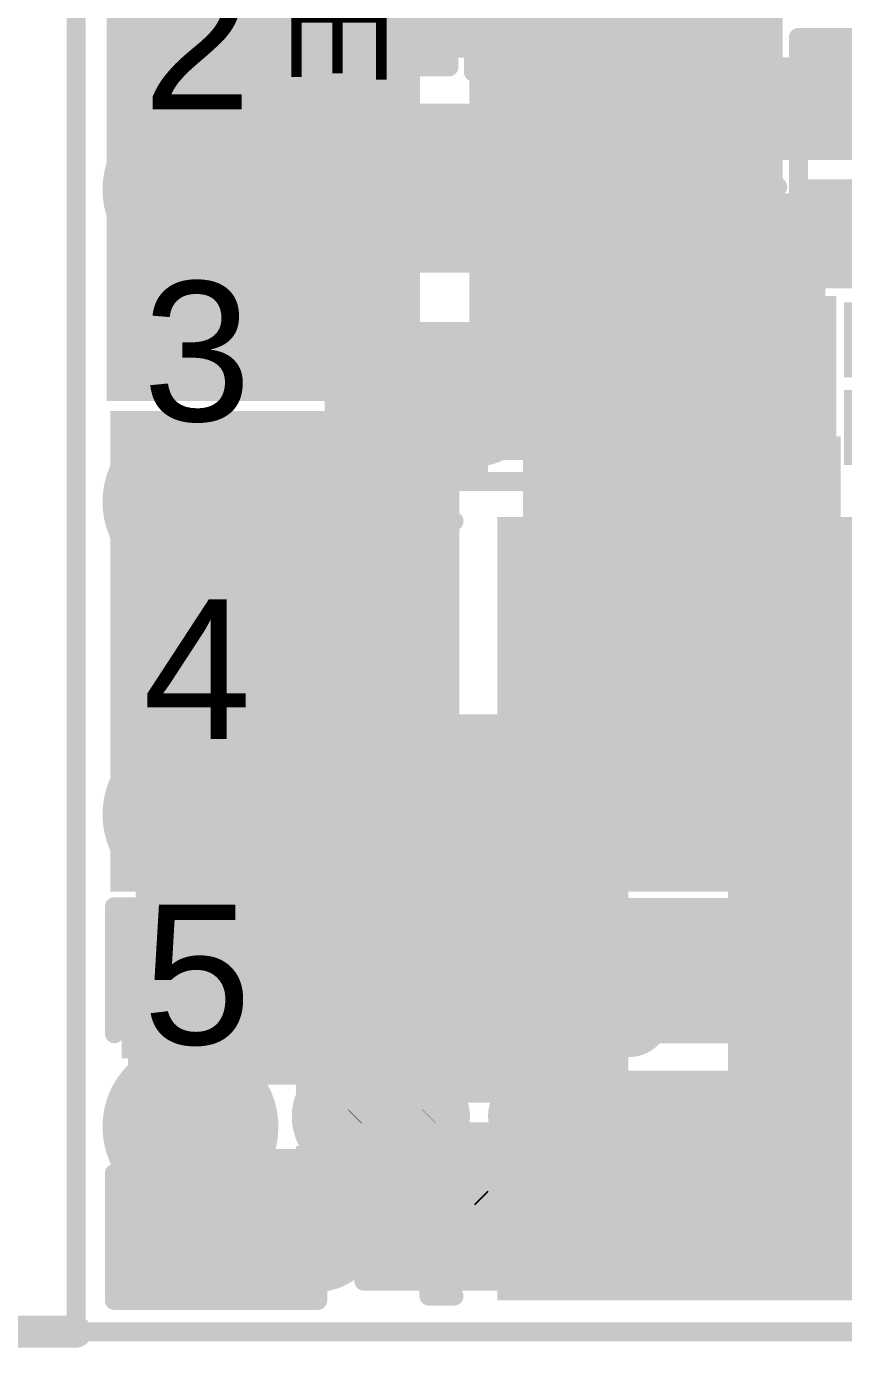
# Model space of a CAD drawing. Header units: millimetres. Extents: x -1.53 to 3.03, y -0.08 to 2.17.
# Drawn here: x -0.0078 to 0.1208, y -0.0025 to 0.2056 of the extents above; entities that cross this region are included whole.
import ezdxf

# ---------------------------------------------------------------- set-up
doc = ezdxf.new("R2010")
doc.units = ezdxf.units.MM
doc.header["$MEASUREMENT"] = 0
for name, color, linetype in [('BottomLayer', 5, 'Continuous'), ('BottomOverlay', 54, 'Continuous'), ('BottomPaste', 16, 'Continuous'), ('BottomSolder', 6, 'Continuous'), ('Mechanical1', 6, 'Continuous'), ('Mechanical2', 216, 'Continuous'), ('TopLayer', 1, 'Continuous'), ('TopOverlay', 2, 'Continuous'), ('TopPaste', 8, 'Continuous'), ('TopSolder', 216, 'Continuous'), ('ViaHoleLayer', 16, 'Continuous')]:
    doc.layers.add(name, color=color, linetype=linetype)
doc.styles.add('Arial', font='', dxfattribs={"height": 0.2})
doc.styles.get('Arial').set_extended_font_data('Arial')

# ---------------------------------------------------------------- blocks, each defined once
blk = doc.blocks.new('X_LLGA_3_5')
at = {"layer": 'TopLayer'}
for points in [[(-0.011811, 0.01564965), (0.011811, 0.01564965), (0.011811, 0.00187015), (-0.011811, 0.00187015)], [(-0.0108267, -0.003248), (-0.0029527, -0.003248), (-0.0029527, -0.0142716), (-0.0108267, -0.0142716)], [(0.0029528, -0.003248), (0.0108268, -0.003248), (0.0108268, -0.0142716), (0.0029528, -0.0142716)]]:
    blk.add_hatch(color=1, dxfattribs=at).paths.add_polyline_path(points)
at = {"layer": 'TopPaste'}
for points in [[(-0.011811, 0.01564965), (0.011811, 0.01564965), (0.011811, 0.00187015), (-0.011811, 0.00187015)], [(-0.0108267, -0.003248), (-0.0029527, -0.003248), (-0.0029527, -0.0142716), (-0.0108267, -0.0142716)], [(0.0029528, -0.003248), (0.0108268, -0.003248), (0.0108268, -0.0142716), (0.0029528, -0.0142716)]]:
    blk.add_hatch(color=8, dxfattribs=at).paths.add_polyline_path(points)
at = {"layer": 'TopSolder'}
for points in [[(-0.0137795, 0.01761815), (0.0137795, 0.01761815), (0.0137795, -9.835e-05), (-0.0137795, -9.835e-05)], [(-0.0127952, -0.0012795), (-0.0009842, -0.0012795), (-0.0009842, -0.0162401), (-0.0127952, -0.0162401)], [(0.0009843, -0.0012795), (0.0127953, -0.0012795), (0.0127953, -0.0162401), (0.0009843, -0.0162401)]]:
    blk.add_hatch(color=216, dxfattribs=at).paths.add_polyline_path(points)
at = {"layer": 'TopOverlay'}
for points, const_width in [([(-0.015, -0.0088858, 1), (-0.017, -0.0088858, 1)], 0.003937), ([(-0.0179842, -0.0088858, 1), (-0.0160158, -0.0088858, 1)], 0.0019685), ([(-0.0159842, -0.0088858, 1), (-0.0140158, -0.0088858, 1)], 0.0019685)]:
    blk.add_lwpolyline(points, format="xyb", close=True, dxfattribs=dict(at, const_width=const_width))
blk = doc.blocks.new('14_LGA__2_5_3__7')
at = {"layer": 'TopLayer'}
for points in [[(-0.02657475, 0.02381895), (-0.02657475, 0.04783465), (-0.01279525, 0.04783465), (-0.01279525, 0.02381895)], [(-0.00688975, 0.02381895), (-0.00688975, 0.04783465), (0.00688975, 0.04783465), (0.00688975, 0.02381895)], [(0.01279525, 0.02381895), (0.01279525, 0.04783465), (0.02657475, 0.04783465), (0.02657475, 0.02381895)], [(-0.03366145, 0.02263785), (-0.05767715, 0.02263785), (-0.05767715, 0.03641735), (-0.03366145, 0.03641735)], [(0.05767715, 0.02263785), (0.03366145, 0.02263785), (0.03366145, 0.03641735), (0.05767715, 0.03641735)], [(-0.03366145, 0.00295275), (-0.05767715, 0.00295275), (-0.05767715, 0.01673225), (-0.03366145, 0.01673225)], [(0.05767715, 0.00295275), (0.03366145, 0.00295275), (0.03366145, 0.01673225), (0.05767715, 0.01673225)], [(-0.03366145, -0.01673225), (-0.05767715, -0.01673225), (-0.05767715, -0.00295275), (-0.03366145, -0.00295275)], [(0.05767715, -0.01673225), (0.03366145, -0.01673225), (0.03366145, -0.00295275), (0.05767715, -0.00295275)], [(-0.03366145, -0.03641735), (-0.05767715, -0.03641735), (-0.05767715, -0.02263785), (-0.03366145, -0.02263785)], [(0.05767715, -0.03641735), (0.03366145, -0.03641735), (0.03366145, -0.02263785), (0.05767715, -0.02263785)], [(-0.02657475, -0.04783465), (-0.02657475, -0.02381895), (-0.01279525, -0.02381895), (-0.01279525, -0.04783465)], [(-0.00688975, -0.04783465), (-0.00688975, -0.02381895), (0.00688975, -0.02381895), (0.00688975, -0.04783465)], [(0.01279525, -0.04783465), (0.01279525, -0.02381895), (0.02657475, -0.02381895), (0.02657475, -0.04783465)]]:
    blk.add_hatch(color=1, dxfattribs=at).paths.add_polyline_path(points)
at = {"layer": 'TopPaste'}
for points in [[(-0.02657475, 0.02381895), (-0.02657475, 0.04783465), (-0.01279525, 0.04783465), (-0.01279525, 0.02381895)], [(-0.00688975, 0.02381895), (-0.00688975, 0.04783465), (0.00688975, 0.04783465), (0.00688975, 0.02381895)], [(0.01279525, 0.02381895), (0.01279525, 0.04783465), (0.02657475, 0.04783465), (0.02657475, 0.02381895)], [(-0.03366145, 0.02263785), (-0.05767715, 0.02263785), (-0.05767715, 0.03641735), (-0.03366145, 0.03641735)], [(0.05767715, 0.02263785), (0.03366145, 0.02263785), (0.03366145, 0.03641735), (0.05767715, 0.03641735)], [(-0.03366145, 0.00295275), (-0.05767715, 0.00295275), (-0.05767715, 0.01673225), (-0.03366145, 0.01673225)], [(0.05767715, 0.00295275), (0.03366145, 0.00295275), (0.03366145, 0.01673225), (0.05767715, 0.01673225)], [(-0.03366145, -0.01673225), (-0.05767715, -0.01673225), (-0.05767715, -0.00295275), (-0.03366145, -0.00295275)], [(0.05767715, -0.01673225), (0.03366145, -0.01673225), (0.03366145, -0.00295275), (0.05767715, -0.00295275)], [(-0.03366145, -0.03641735), (-0.05767715, -0.03641735), (-0.05767715, -0.02263785), (-0.03366145, -0.02263785)], [(0.05767715, -0.03641735), (0.03366145, -0.03641735), (0.03366145, -0.02263785), (0.05767715, -0.02263785)], [(-0.02657475, -0.04783465), (-0.02657475, -0.02381895), (-0.01279525, -0.02381895), (-0.01279525, -0.04783465)], [(-0.00688975, -0.04783465), (-0.00688975, -0.02381895), (0.00688975, -0.02381895), (0.00688975, -0.04783465)], [(0.01279525, -0.04783465), (0.01279525, -0.02381895), (0.02657475, -0.02381895), (0.02657475, -0.04783465)]]:
    blk.add_hatch(color=8, dxfattribs=at).paths.add_polyline_path(points)
at = {"layer": 'TopSolder'}
for points in [[(-0.03057475, 0.01981895), (-0.03057475, 0.05183465), (-0.00879525, 0.05183465), (-0.00879525, 0.01981895)], [(-0.01088975, 0.01981895), (-0.01088975, 0.05183465), (0.01088975, 0.05183465), (0.01088975, 0.01981895)], [(0.00879525, 0.01981895), (0.00879525, 0.05183465), (0.03057475, 0.05183465), (0.03057475, 0.01981895)], [(-0.02966145, 0.01863785), (-0.06167715, 0.01863785), (-0.06167715, 0.04041735), (-0.02966145, 0.04041735)], [(0.06167715, 0.01863785), (0.02966145, 0.01863785), (0.02966145, 0.04041735), (0.06167715, 0.04041735)], [(-0.02966145, -0.00104725), (-0.06167715, -0.00104725), (-0.06167715, 0.02073225), (-0.02966145, 0.02073225)], [(0.06167715, -0.00104725), (0.02966145, -0.00104725), (0.02966145, 0.02073225), (0.06167715, 0.02073225)], [(-0.02966145, -0.02073225), (-0.06167715, -0.02073225), (-0.06167715, 0.00104725), (-0.02966145, 0.00104725)], [(0.06167715, -0.02073225), (0.02966145, -0.02073225), (0.02966145, 0.00104725), (0.06167715, 0.00104725)], [(-0.02966145, -0.04041735), (-0.06167715, -0.04041735), (-0.06167715, -0.01863785), (-0.02966145, -0.01863785)], [(0.06167715, -0.04041735), (0.02966145, -0.04041735), (0.02966145, -0.01863785), (0.06167715, -0.01863785)], [(-0.03057475, -0.05183465), (-0.03057475, -0.01981895), (-0.00879525, -0.01981895), (-0.00879525, -0.05183465)], [(-0.01088975, -0.05183465), (-0.01088975, -0.01981895), (0.01088975, -0.01981895), (0.01088975, -0.05183465)], [(0.00879525, -0.05183465), (0.00879525, -0.01981895), (0.03057475, -0.01981895), (0.03057475, -0.05183465)]]:
    blk.add_hatch(color=216, dxfattribs=at).paths.add_polyline_path(points)
at = {"layer": 'TopOverlay', "const_width": 0.003}
for points in [[(-0.0610236, 0.0472441), (-0.0610236, 0.0511811)], [(-0.0374016, 0.0511811), (-0.0610236, 0.0511811)], [(0.0610236, 0.0511811), (0.0374016, 0.0511811)], [(0.0610236, 0.0472441), (0.0610236, 0.0511811)], [(-0.0610236, -0.0511811), (-0.0610236, -0.0472441)], [(0.0610236, -0.0511811), (0.0610236, -0.0472441)], [(-0.0374016, -0.0511811), (-0.0610236, -0.0511811)], [(0.0610236, -0.0511811), (0.0374016, -0.0511811)]]:
    blk.add_lwpolyline(points, dxfattribs=at)
at = {"layer": 'TopOverlay', "const_width": 0.0015}
for points in [[(-0.0617736, 0.0511811, 1), (-0.0602736, 0.0511811, 1)], [(-0.0617736, 0.0511811, 1), (-0.0602736, 0.0511811, 1)], [(-0.0381516, 0.0511811, 1), (-0.0366516, 0.0511811, 1)], [(0.0366516, 0.0511811, 1), (0.0381516, 0.0511811, 1)], [(0.0602736, 0.0511811, 1), (0.0617736, 0.0511811, 1)], [(0.0602736, 0.0511811, 1), (0.0617736, 0.0511811, 1)], [(-0.0617736, 0.0472441, 1), (-0.0602736, 0.0472441, 1)], [(0.0602736, 0.0472441, 1), (0.0617736, 0.0472441, 1)], [(-0.0617736, -0.0472441, 1), (-0.0602736, -0.0472441, 1)], [(0.0602736, -0.0472441, 1), (0.0617736, -0.0472441, 1)], [(-0.0617736, -0.0511811, 1), (-0.0602736, -0.0511811, 1)], [(-0.0617736, -0.0511811, 1), (-0.0602736, -0.0511811, 1)], [(-0.0381516, -0.0511811, 1), (-0.0366516, -0.0511811, 1)], [(0.0366516, -0.0511811, 1), (0.0381516, -0.0511811, 1)], [(0.0602736, -0.0511811, 1), (0.0617736, -0.0511811, 1)], [(0.0602736, -0.0511811, 1), (0.0617736, -0.0511811, 1)]]:
    blk.add_lwpolyline(points, format="xyb", close=True, dxfattribs=at)
blk = doc.blocks.new('WLCSP_9__1_22_1_22__B_13')
at = {"layer": 'BottomLayer'}
h = blk.add_hatch(color=5, dxfattribs=at)
edge = h.paths.add_edge_path()
edge.add_arc((-0.015748, 0.015748), 0.0042913, 0, 360)
h = blk.add_hatch(color=5, dxfattribs=at)
edge = h.paths.add_edge_path()
edge.add_arc((0, 0.015748), 0.0042913, 0, 360)
h = blk.add_hatch(color=5, dxfattribs=at)
edge = h.paths.add_edge_path()
edge.add_arc((0.0157481, 0.015748), 0.0042913, 0, 360)
h = blk.add_hatch(color=5, dxfattribs=at)
edge = h.paths.add_edge_path()
edge.add_arc((-0.015748, -1e-07), 0.0042913, 0, 360)
h = blk.add_hatch(color=5, dxfattribs=at)
edge = h.paths.add_edge_path()
edge.add_arc((0, -1e-07), 0.0042913, 0, 360)
h = blk.add_hatch(color=5, dxfattribs=at)
edge = h.paths.add_edge_path()
edge.add_arc((0.0157481, -1e-07), 0.0042913, 0, 360)
h = blk.add_hatch(color=5, dxfattribs=at)
edge = h.paths.add_edge_path()
edge.add_arc((-0.015748, -0.0157481), 0.0042913, 0, 360)
h = blk.add_hatch(color=5, dxfattribs=at)
edge = h.paths.add_edge_path()
edge.add_arc((0, -0.0157481), 0.0042913, 0, 360)
h = blk.add_hatch(color=5, dxfattribs=at)
edge = h.paths.add_edge_path()
edge.add_arc((0.0157481, -0.0157481), 0.0042913, 0, 360)
at = {"layer": 'BottomPaste'}
h = blk.add_hatch(color=16, dxfattribs=at)
edge = h.paths.add_edge_path()
edge.add_arc((-0.015748, 0.015748), 0.0042913, 0, 360)
h = blk.add_hatch(color=16, dxfattribs=at)
edge = h.paths.add_edge_path()
edge.add_arc((0, 0.015748), 0.0042913, 0, 360)
h = blk.add_hatch(color=16, dxfattribs=at)
edge = h.paths.add_edge_path()
edge.add_arc((0.0157481, 0.015748), 0.0042913, 0, 360)
h = blk.add_hatch(color=16, dxfattribs=at)
edge = h.paths.add_edge_path()
edge.add_arc((-0.015748, -1e-07), 0.0042913, 0, 360)
h = blk.add_hatch(color=16, dxfattribs=at)
edge = h.paths.add_edge_path()
edge.add_arc((0, -1e-07), 0.0042913, 0, 360)
h = blk.add_hatch(color=16, dxfattribs=at)
edge = h.paths.add_edge_path()
edge.add_arc((0.0157481, -1e-07), 0.0042913, 0, 360)
h = blk.add_hatch(color=16, dxfattribs=at)
edge = h.paths.add_edge_path()
edge.add_arc((-0.015748, -0.0157481), 0.0042913, 0, 360)
h = blk.add_hatch(color=16, dxfattribs=at)
edge = h.paths.add_edge_path()
edge.add_arc((0, -0.0157481), 0.0042913, 0, 360)
h = blk.add_hatch(color=16, dxfattribs=at)
edge = h.paths.add_edge_path()
edge.add_arc((0.0157481, -0.0157481), 0.0042913, 0, 360)
at = {"layer": 'BottomSolder'}
h = blk.add_hatch(color=6, dxfattribs=at)
edge = h.paths.add_edge_path()
edge.add_arc((-0.015748, 0.015748), 0.0064567, 0, 360)
h = blk.add_hatch(color=6, dxfattribs=at)
edge = h.paths.add_edge_path()
edge.add_arc((0, 0.015748), 0.0064567, 0, 360)
h = blk.add_hatch(color=6, dxfattribs=at)
edge = h.paths.add_edge_path()
edge.add_arc((0.0157481, 0.015748), 0.0064567, 0, 360)
h = blk.add_hatch(color=6, dxfattribs=at)
edge = h.paths.add_edge_path()
edge.add_arc((-0.015748, -1e-07), 0.0064567, 0, 360)
h = blk.add_hatch(color=6, dxfattribs=at)
edge = h.paths.add_edge_path()
edge.add_arc((0, -1e-07), 0.0064567, 0, 360)
h = blk.add_hatch(color=6, dxfattribs=at)
edge = h.paths.add_edge_path()
edge.add_arc((0.0157481, -1e-07), 0.0064567, 0, 360)
h = blk.add_hatch(color=6, dxfattribs=at)
edge = h.paths.add_edge_path()
edge.add_arc((-0.015748, -0.0157481), 0.0064567, 0, 360)
h = blk.add_hatch(color=6, dxfattribs=at)
edge = h.paths.add_edge_path()
edge.add_arc((0, -0.0157481), 0.0064567, 0, 360)
h = blk.add_hatch(color=6, dxfattribs=at)
edge = h.paths.add_edge_path()
edge.add_arc((0.0157481, -0.0157481), 0.0064567, 0, 360)
at = {"layer": 'BottomOverlay', "const_width": 0.003}
for points in [[(0.026, 0.026), (-0.025, 0.026)], [(-0.025, 0.026), (-0.025, -0.002)], [(0.026, 0.026), (0.026, -0.026)], [(0.026, -0.026), (-0.025, -0.026)]]:
    blk.add_lwpolyline(points, dxfattribs=at)
at = {"layer": 'BottomOverlay'}
for points, const_width in [([(-0.02575, 0.026, 1), (-0.02425, 0.026, 1)], 0.0015), ([(-0.02575, 0.026, 1), (-0.02425, 0.026, 1)], 0.0015), ([(0.02525, 0.026, 1), (0.02675, 0.026, 1)], 0.0015), ([(0.02525, 0.026, 1), (0.02675, 0.026, 1)], 0.0015), ([(-0.02575, -0.002, 1), (-0.02425, -0.002, 1)], 0.0015), ([(-0.026, -0.016, 1), (-0.028, -0.016, 1)], 0.005), ([(-0.02925, -0.016, 1), (-0.02675, -0.016, 1)], 0.0025), ([(-0.02725, -0.016, 1), (-0.02475, -0.016, 1)], 0.0025), ([(-0.02575, -0.026, 1), (-0.02425, -0.026, 1)], 0.0015), ([(0.02525, -0.026, 1), (0.02675, -0.026, 1)], 0.0015), ([(0.02525, -0.026, 1), (0.02675, -0.026, 1)], 0.0015)]:
    blk.add_lwpolyline(points, format="xyb", close=True, dxfattribs=dict(at, const_width=const_width))
blk = doc.blocks.new('EVQP7A01P_B_14')
at = {"layer": 'BottomLayer'}
for points in [[(-0.09842515, 0.0492126), (-0.04330705, 0.0492126), (-0.04330705, 0.007874), (-0.09842515, 0.007874)], [(0.04330715, 0.0492126), (0.09842525, 0.0492126), (0.09842525, 0.007874), (0.04330715, 0.007874)], [(-0.09842515, -0.007874), (-0.04330705, -0.007874), (-0.04330705, -0.0492126), (-0.09842515, -0.0492126)], [(0.04330715, -0.007874), (0.09842525, -0.007874), (0.09842525, -0.0492126), (0.04330715, -0.0492126)]]:
    blk.add_hatch(color=5, dxfattribs=at).paths.add_polyline_path(points)
at = {"layer": 'BottomPaste'}
for points in [[(-0.09842515, 0.0492126), (-0.04330705, 0.0492126), (-0.04330705, 0.007874), (-0.09842515, 0.007874)], [(0.04330715, 0.0492126), (0.09842525, 0.0492126), (0.09842525, 0.007874), (0.04330715, 0.007874)], [(-0.09842515, -0.007874), (-0.04330705, -0.007874), (-0.04330705, -0.0492126), (-0.09842515, -0.0492126)], [(0.04330715, -0.007874), (0.09842525, -0.007874), (0.09842525, -0.0492126), (0.04330715, -0.0492126)]]:
    blk.add_hatch(color=16, dxfattribs=at).paths.add_polyline_path(points)
at = {"layer": 'BottomSolder'}
for points in [[(-0.10242515, 0.0532126), (-0.03930705, 0.0532126), (-0.03930705, 0.003874), (-0.10242515, 0.003874)], [(0.03930715, 0.0532126), (0.10242525, 0.0532126), (0.10242525, 0.003874), (0.03930715, 0.003874)], [(-0.10242515, -0.003874), (-0.03930705, -0.003874), (-0.03930705, -0.0532126), (-0.10242515, -0.0532126)], [(0.03930715, -0.003874), (0.10242525, -0.003874), (0.10242525, -0.0532126), (0.03930715, -0.0532126)]]:
    blk.add_hatch(color=6, dxfattribs=at).paths.add_polyline_path(points)
at = {"layer": 'BottomOverlay', "const_width": 0.003}
for points in [[(-0.063, 0.058), (0.062, 0.058)], [(-0.033, 0.047), (-0.033, 0.038)], [(-0.033, 0.038), (-0.027, 0.032)], [(-0.027, 0.032), (-0.013, 0.032)]]:
    blk.add_lwpolyline(points, dxfattribs=at)
at = {"layer": 'BottomOverlay', "const_width": 0.0015}
for points in [[(-0.06375, 0.058, 1), (-0.06225, 0.058, 1)], [(0.06125, 0.058, 1), (0.06275, 0.058, 1)], [(-0.03375, 0.047, 1), (-0.03225, 0.047, 1)], [(-0.03375, 0.038, 1), (-0.03225, 0.038, 1)], [(-0.03375, 0.038, 1), (-0.03225, 0.038, 1)], [(-0.02775, 0.032, 1), (-0.02625, 0.032, 1)], [(-0.02775, 0.032, 1), (-0.02625, 0.032, 1)], [(-0.01375, 0.032, 1), (-0.01225, 0.032, 1)]]:
    blk.add_lwpolyline(points, format="xyb", close=True, dxfattribs=at)
at = {"layer": 'BottomOverlay', "text_generation_flag": 2}
blk.add_text('PCB EDGE', height=0.015, dxfattribs=at).set_placement((0.0509888, 0.00915))
blk = doc.blocks.new('R___0201_15')
at = {"layer": 'TopLayer'}
for points in [[(-0.01614165, 0.00728345), (-0.00551175, 0.00728345), (-0.00551175, -0.00728345), (-0.01614165, -0.00728345)], [(0.00551185, 0.00728345), (0.01614175, 0.00728345), (0.01614175, -0.00728345), (0.00551185, -0.00728345)]]:
    blk.add_hatch(color=1, dxfattribs=at).paths.add_polyline_path(points)
at = {"layer": 'TopPaste'}
for points in [[(-0.01614165, 0.00728345), (-0.00551175, 0.00728345), (-0.00551175, -0.00728345), (-0.01614165, -0.00728345)], [(0.00551185, 0.00728345), (0.01614175, 0.00728345), (0.01614175, -0.00728345), (0.00551185, -0.00728345)]]:
    blk.add_hatch(color=8, dxfattribs=at).paths.add_polyline_path(points)
at = {"layer": 'TopSolder'}
for points in [[(-0.01830705, 0.00944885), (-0.00334635, 0.00944885), (-0.00334635, -0.00944885), (-0.01830705, -0.00944885)], [(0.00334645, 0.00944885), (0.01830715, 0.00944885), (0.01830715, -0.00944885), (0.00334645, -0.00944885)]]:
    blk.add_hatch(color=216, dxfattribs=at).paths.add_polyline_path(points)
at = {"layer": 'TopOverlay', "const_width": 0.003}
for points in [[(-0.019, 0.01), (0.019, 0.01)], [(-0.019, 0.01), (-0.019, -0.01)], [(0.019, 0.01), (0.019, -0.01)], [(-0.019, -0.01), (0.019, -0.01)]]:
    blk.add_lwpolyline(points, dxfattribs=at)
at = {"layer": 'TopOverlay', "const_width": 0.0015}
for points in [[(-0.01975, 0.01, 1), (-0.01825, 0.01, 1)], [(-0.01975, 0.01, 1), (-0.01825, 0.01, 1)], [(0.01825, 0.01, 1), (0.01975, 0.01, 1)], [(0.01825, 0.01, 1), (0.01975, 0.01, 1)], [(-0.01975, -0.01, 1), (-0.01825, -0.01, 1)], [(-0.01975, -0.01, 1), (-0.01825, -0.01, 1)], [(0.01825, -0.01, 1), (0.01975, -0.01, 1)], [(0.01825, -0.01, 1), (0.01975, -0.01, 1)]]:
    blk.add_lwpolyline(points, format="xyb", close=True, dxfattribs=at)
blk = doc.blocks.new('R___0201_23')
at = {"layer": 'TopLayer'}
for points in [[(-0.01614165, 0.00728345), (-0.00551175, 0.00728345), (-0.00551175, -0.00728345), (-0.01614165, -0.00728345)], [(0.00551185, 0.00728345), (0.01614175, 0.00728345), (0.01614175, -0.00728345), (0.00551185, -0.00728345)]]:
    blk.add_hatch(color=1, dxfattribs=at).paths.add_polyline_path(points)
at = {"layer": 'TopPaste'}
for points in [[(-0.01614165, 0.00728345), (-0.00551175, 0.00728345), (-0.00551175, -0.00728345), (-0.01614165, -0.00728345)], [(0.00551185, 0.00728345), (0.01614175, 0.00728345), (0.01614175, -0.00728345), (0.00551185, -0.00728345)]]:
    blk.add_hatch(color=8, dxfattribs=at).paths.add_polyline_path(points)
at = {"layer": 'TopSolder'}
for points in [[(-0.01830705, 0.00944885), (-0.00334635, 0.00944885), (-0.00334635, -0.00944885), (-0.01830705, -0.00944885)], [(0.00334645, 0.00944885), (0.01830715, 0.00944885), (0.01830715, -0.00944885), (0.00334645, -0.00944885)]]:
    blk.add_hatch(color=216, dxfattribs=at).paths.add_polyline_path(points)
at = {"layer": 'TopOverlay', "const_width": 0.003}
for points in [[(-0.019, -0.01), (-0.019, 0.01)], [(-0.019, 0.01), (0.019, 0.01)], [(0.019, -0.01), (0.019, 0.01)], [(-0.019, -0.01), (0.019, -0.01)]]:
    blk.add_lwpolyline(points, dxfattribs=at)
at = {"layer": 'TopOverlay', "const_width": 0.0015}
for points in [[(-0.01975, 0.01, 1), (-0.01825, 0.01, 1)], [(-0.01975, 0.01, 1), (-0.01825, 0.01, 1)], [(0.01825, 0.01, 1), (0.01975, 0.01, 1)], [(0.01825, 0.01, 1), (0.01975, 0.01, 1)], [(-0.01975, -0.01, 1), (-0.01825, -0.01, 1)], [(-0.01975, -0.01, 1), (-0.01825, -0.01, 1)], [(0.01825, -0.01, 1), (0.01975, -0.01, 1)], [(0.01825, -0.01, 1), (0.01975, -0.01, 1)]]:
    blk.add_lwpolyline(points, format="xyb", close=True, dxfattribs=at)
blk = doc.blocks.new('XL_1010RGBC_WS2812B_28')
at = {"layer": 'TopLayer'}
for points in [[(-0.02559055, 0.02559055), (-0.00787405, 0.02559055), (-0.00787405, 0.00787405), (-0.02559055, 0.00787405)], [(0.00787405, 0.02559055), (0.02559055, 0.02559055), (0.02559055, 0.00787405), (0.00787405, 0.00787405)], [(-0.00787405, -0.00787405), (-0.00787405, -0.02559055), (-0.02559055, -0.02559055), (-0.02559055, -0.00787405)], [(0.02559055, -0.00787405), (0.02559055, -0.02559055), (0.00787405, -0.02559055), (0.00787405, -0.00787405)]]:
    blk.add_hatch(color=1, dxfattribs=at).paths.add_polyline_path(points)
at = {"layer": 'TopPaste'}
for points in [[(-0.02559055, 0.02559055), (-0.00787405, 0.02559055), (-0.00787405, 0.00787405), (-0.02559055, 0.00787405)], [(0.00787405, 0.02559055), (0.02559055, 0.02559055), (0.02559055, 0.00787405), (0.00787405, 0.00787405)], [(-0.00787405, -0.00787405), (-0.00787405, -0.02559055), (-0.02559055, -0.02559055), (-0.02559055, -0.00787405)], [(0.02559055, -0.00787405), (0.02559055, -0.02559055), (0.00787405, -0.02559055), (0.00787405, -0.00787405)]]:
    blk.add_hatch(color=8, dxfattribs=at).paths.add_polyline_path(points)
at = {"layer": 'TopSolder'}
for points in [[(-0.02959055, 0.02959055), (-0.00387405, 0.02959055), (-0.00387405, 0.00387405), (-0.02959055, 0.00387405)], [(0.00387405, 0.02959055), (0.02959055, 0.02959055), (0.02959055, 0.00387405), (0.00387405, 0.00387405)], [(-0.00387405, -0.00387405), (-0.00387405, -0.02959055), (-0.02959055, -0.02959055), (-0.02959055, -0.00387405)], [(0.02959055, -0.00387405), (0.02959055, -0.02959055), (0.00387405, -0.02959055), (0.00387405, -0.00387405)]]:
    blk.add_hatch(color=216, dxfattribs=at).paths.add_polyline_path(points)
at = {"layer": 'TopOverlay', "const_width": 0.003}
for points in [[(-0.029, 0.029), (0.029, 0.029)], [(-0.029, -0.029), (0.029, -0.029)]]:
    blk.add_lwpolyline(points, dxfattribs=at)
at = {"layer": 'TopOverlay', "const_width": 0.0015}
for points in [[(-0.02975, 0.029, 1), (-0.02825, 0.029, 1)], [(0.02825, 0.029, 1), (0.02975, 0.029, 1)], [(-0.02975, -0.029, 1), (-0.02825, -0.029, 1)], [(0.02825, -0.029, 1), (0.02975, -0.029, 1)]]:
    blk.add_lwpolyline(points, format="xyb", close=True, dxfattribs=at)
blk = doc.blocks.new('IND_0806_B_29')
at = {"layer": 'BottomLayer'}
for points in [[(-0.05216535, 0.03385825), (-0.01279525, 0.03385825), (-0.01279525, -0.03385825), (-0.05216535, -0.03385825)], [(0.01279525, 0.03385825), (0.05216535, 0.03385825), (0.05216535, -0.03385825), (0.01279525, -0.03385825)]]:
    blk.add_hatch(color=5, dxfattribs=at).paths.add_polyline_path(points)
at = {"layer": 'BottomPaste'}
for points in [[(-0.05216535, 0.03385825), (-0.01279525, 0.03385825), (-0.01279525, -0.03385825), (-0.05216535, -0.03385825)], [(0.01279525, 0.03385825), (0.05216535, 0.03385825), (0.05216535, -0.03385825), (0.01279525, -0.03385825)]]:
    blk.add_hatch(color=16, dxfattribs=at).paths.add_polyline_path(points)
at = {"layer": 'BottomSolder'}
for points in [[(-0.05616535, 0.03785825), (-0.00879525, 0.03785825), (-0.00879525, -0.03785825), (-0.05616535, -0.03785825)], [(0.00879525, 0.03785825), (0.05616535, 0.03785825), (0.05616535, -0.03785825), (0.00879525, -0.03785825)]]:
    blk.add_hatch(color=6, dxfattribs=at).paths.add_polyline_path(points)
at = {"layer": 'BottomOverlay', "const_width": 0.003}
for points in [[(0.006, 0.034), (-0.005, 0.034)], [(0.006, -0.034), (-0.005, -0.034)]]:
    blk.add_lwpolyline(points, dxfattribs=at)
at = {"layer": 'BottomOverlay', "const_width": 0.0015}
for points in [[(-0.00575, 0.034, 1), (-0.00425, 0.034, 1)], [(0.00525, 0.034, 1), (0.00675, 0.034, 1)], [(-0.00575, -0.034, 1), (-0.00425, -0.034, 1)], [(0.00525, -0.034, 1), (0.00675, -0.034, 1)]]:
    blk.add_lwpolyline(points, format="xyb", close=True, dxfattribs=at)
blk = doc.blocks.new('S______P____0_5___D___32')
at = {"layer": 'TopLayer'}
h = blk.add_hatch(color=1, dxfattribs=at)
edge = h.paths.add_edge_path()
edge.add_arc((1e-07, 0), 0.0098425, 0, 360)
h = blk.add_hatch(color=1, dxfattribs=at)
edge = h.paths.add_edge_path()
edge.add_arc((0.0492127, 0), 0.0098425, 0, 360)
h = blk.add_hatch(color=1, dxfattribs=at)
edge = h.paths.add_edge_path()
edge.add_arc((0.0984253, 0), 0.0098425, 0, 360)
h = blk.add_hatch(color=1, dxfattribs=at)
edge = h.paths.add_edge_path()
edge.add_arc((0.1476379, 0), 0.0098425, 0, 360)
at = {"layer": 'TopPaste'}
h = blk.add_hatch(color=8, dxfattribs=at)
edge = h.paths.add_edge_path()
edge.add_arc((1e-07, 0), 0.0098425, 0, 360)
h = blk.add_hatch(color=8, dxfattribs=at)
edge = h.paths.add_edge_path()
edge.add_arc((0.0492127, 0), 0.0098425, 0, 360)
h = blk.add_hatch(color=8, dxfattribs=at)
edge = h.paths.add_edge_path()
edge.add_arc((0.0984253, 0), 0.0098425, 0, 360)
h = blk.add_hatch(color=8, dxfattribs=at)
edge = h.paths.add_edge_path()
edge.add_arc((0.1476379, 0), 0.0098425, 0, 360)
at = {"layer": 'TopSolder'}
h = blk.add_hatch(color=216, dxfattribs=at)
edge = h.paths.add_edge_path()
edge.add_arc((1e-07, 0), 0.0138425, 0, 360)
h = blk.add_hatch(color=216, dxfattribs=at)
edge = h.paths.add_edge_path()
edge.add_arc((0.0492127, 0), 0.0138425, 0, 360)
h = blk.add_hatch(color=216, dxfattribs=at)
edge = h.paths.add_edge_path()
edge.add_arc((0.0984253, 0), 0.0138425, 0, 360)
h = blk.add_hatch(color=216, dxfattribs=at)
edge = h.paths.add_edge_path()
edge.add_arc((0.1476379, 0), 0.0138425, 0, 360)
blk = doc.blocks.new('CAP_0201_35')
at = {"layer": 'TopLayer'}
for points in [[(-0.0177165, 0.0059055), (-0.0059055, 0.0059055), (-0.0059055, -0.0059055), (-0.0177165, -0.0059055)], [(0.0059055, 0.0059055), (0.0177165, 0.0059055), (0.0177165, -0.0059055), (0.0059055, -0.0059055)]]:
    blk.add_hatch(color=1, dxfattribs=at).paths.add_polyline_path(points)
at = {"layer": 'TopPaste'}
for points in [[(-0.0177165, 0.0059055), (-0.0059055, 0.0059055), (-0.0059055, -0.0059055), (-0.0177165, -0.0059055)], [(0.0059055, 0.0059055), (0.0177165, 0.0059055), (0.0177165, -0.0059055), (0.0059055, -0.0059055)]]:
    blk.add_hatch(color=8, dxfattribs=at).paths.add_polyline_path(points)
at = {"layer": 'TopSolder'}
for points in [[(-0.0198819, 0.0080709), (-0.0037401, 0.0080709), (-0.0037401, -0.0080709), (-0.0198819, -0.0080709)], [(0.0037401, 0.0080709), (0.0198819, 0.0080709), (0.0198819, -0.0080709), (0.0037401, -0.0080709)]]:
    blk.add_hatch(color=216, dxfattribs=at).paths.add_polyline_path(points)
at = {"layer": 'TopOverlay', "const_width": 0.003}
for points in [[(-0.021, -0.009), (-0.021, 0.009)], [(-0.008, 0.009), (-0.021, 0.009)], [(0.021, 0.009), (0.008, 0.009)], [(0.021, -0.009), (0.021, 0.009)], [(-0.008, -0.009), (-0.021, -0.009)], [(0.021, -0.009), (0.008, -0.009)]]:
    blk.add_lwpolyline(points, dxfattribs=at)
at = {"layer": 'TopOverlay', "const_width": 0.0015}
for points in [[(-0.02175, 0.009, 1), (-0.02025, 0.009, 1)], [(-0.02175, 0.009, 1), (-0.02025, 0.009, 1)], [(-0.00875, 0.009, 1), (-0.00725, 0.009, 1)], [(0.00725, 0.009, 1), (0.00875, 0.009, 1)], [(0.02025, 0.009, 1), (0.02175, 0.009, 1)], [(0.02025, 0.009, 1), (0.02175, 0.009, 1)], [(-0.02175, -0.009, 1), (-0.02025, -0.009, 1)], [(-0.02175, -0.009, 1), (-0.02025, -0.009, 1)], [(-0.00875, -0.009, 1), (-0.00725, -0.009, 1)], [(0.00725, -0.009, 1), (0.00875, -0.009, 1)], [(0.02025, -0.009, 1), (0.02175, -0.009, 1)], [(0.02025, -0.009, 1), (0.02175, -0.009, 1)]]:
    blk.add_lwpolyline(points, format="xyb", close=True, dxfattribs=at)
blk = doc.blocks.new('CAP_0201_37')
at = {"layer": 'TopLayer'}
for points in [[(-0.0177165, 0.0059055), (-0.0059055, 0.0059055), (-0.0059055, -0.0059055), (-0.0177165, -0.0059055)], [(0.0059055, 0.0059055), (0.0177165, 0.0059055), (0.0177165, -0.0059055), (0.0059055, -0.0059055)]]:
    blk.add_hatch(color=1, dxfattribs=at).paths.add_polyline_path(points)
at = {"layer": 'TopPaste'}
for points in [[(-0.0177165, 0.0059055), (-0.0059055, 0.0059055), (-0.0059055, -0.0059055), (-0.0177165, -0.0059055)], [(0.0059055, 0.0059055), (0.0177165, 0.0059055), (0.0177165, -0.0059055), (0.0059055, -0.0059055)]]:
    blk.add_hatch(color=8, dxfattribs=at).paths.add_polyline_path(points)
at = {"layer": 'TopSolder'}
for points in [[(-0.0198819, 0.0080709), (-0.0037401, 0.0080709), (-0.0037401, -0.0080709), (-0.0198819, -0.0080709)], [(0.0037401, 0.0080709), (0.0198819, 0.0080709), (0.0198819, -0.0080709), (0.0037401, -0.0080709)]]:
    blk.add_hatch(color=216, dxfattribs=at).paths.add_polyline_path(points)
at = {"layer": 'TopOverlay', "const_width": 0.003}
for points in [[(-0.021, 0.009), (-0.008, 0.009)], [(-0.021, 0.009), (-0.021, -0.009)], [(0.008, 0.009), (0.021, 0.009)], [(0.021, 0.009), (0.021, -0.009)], [(-0.021, -0.009), (-0.008, -0.009)], [(0.008, -0.009), (0.021, -0.009)]]:
    blk.add_lwpolyline(points, dxfattribs=at)
at = {"layer": 'TopOverlay', "const_width": 0.0015}
for points in [[(-0.02175, 0.009, 1), (-0.02025, 0.009, 1)], [(-0.02175, 0.009, 1), (-0.02025, 0.009, 1)], [(-0.00875, 0.009, 1), (-0.00725, 0.009, 1)], [(0.00725, 0.009, 1), (0.00875, 0.009, 1)], [(0.02025, 0.009, 1), (0.02175, 0.009, 1)], [(0.02025, 0.009, 1), (0.02175, 0.009, 1)], [(-0.02175, -0.009, 1), (-0.02025, -0.009, 1)], [(-0.02175, -0.009, 1), (-0.02025, -0.009, 1)], [(-0.00875, -0.009, 1), (-0.00725, -0.009, 1)], [(0.00725, -0.009, 1), (0.00875, -0.009, 1)], [(0.02025, -0.009, 1), (0.02175, -0.009, 1)], [(0.02025, -0.009, 1), (0.02175, -0.009, 1)]]:
    blk.add_lwpolyline(points, format="xyb", close=True, dxfattribs=at)
blk = doc.blocks.new('CAP_0201_38')
at = {"layer": 'TopLayer'}
for points in [[(-0.0177165, 0.0059055), (-0.0059055, 0.0059055), (-0.0059055, -0.0059055), (-0.0177165, -0.0059055)], [(0.0059055, 0.0059055), (0.0177165, 0.0059055), (0.0177165, -0.0059055), (0.0059055, -0.0059055)]]:
    blk.add_hatch(color=1, dxfattribs=at).paths.add_polyline_path(points)
at = {"layer": 'TopPaste'}
for points in [[(-0.0177165, 0.0059055), (-0.0059055, 0.0059055), (-0.0059055, -0.0059055), (-0.0177165, -0.0059055)], [(0.0059055, 0.0059055), (0.0177165, 0.0059055), (0.0177165, -0.0059055), (0.0059055, -0.0059055)]]:
    blk.add_hatch(color=8, dxfattribs=at).paths.add_polyline_path(points)
at = {"layer": 'TopSolder'}
for points in [[(-0.0198819, 0.0080709), (-0.0037401, 0.0080709), (-0.0037401, -0.0080709), (-0.0198819, -0.0080709)], [(0.0037401, 0.0080709), (0.0198819, 0.0080709), (0.0198819, -0.0080709), (0.0037401, -0.0080709)]]:
    blk.add_hatch(color=216, dxfattribs=at).paths.add_polyline_path(points)
at = {"layer": 'TopOverlay', "const_width": 0.003}
for points in [[(-0.021, 0.009), (-0.021, -0.009)], [(-0.021, 0.009), (-0.008, 0.009)], [(0.008, 0.009), (0.021, 0.009)], [(0.021, 0.009), (0.021, -0.009)], [(-0.021, -0.009), (-0.008, -0.009)], [(0.008, -0.009), (0.021, -0.009)]]:
    blk.add_lwpolyline(points, dxfattribs=at)
at = {"layer": 'TopOverlay', "const_width": 0.0015}
for points in [[(-0.02175, 0.009, 1), (-0.02025, 0.009, 1)], [(-0.02175, 0.009, 1), (-0.02025, 0.009, 1)], [(-0.00875, 0.009, 1), (-0.00725, 0.009, 1)], [(0.00725, 0.009, 1), (0.00875, 0.009, 1)], [(0.02025, 0.009, 1), (0.02175, 0.009, 1)], [(0.02025, 0.009, 1), (0.02175, 0.009, 1)], [(-0.02175, -0.009, 1), (-0.02025, -0.009, 1)], [(-0.02175, -0.009, 1), (-0.02025, -0.009, 1)], [(-0.00875, -0.009, 1), (-0.00725, -0.009, 1)], [(0.00725, -0.009, 1), (0.00875, -0.009, 1)], [(0.02025, -0.009, 1), (0.02175, -0.009, 1)], [(0.02025, -0.009, 1), (0.02175, -0.009, 1)]]:
    blk.add_lwpolyline(points, format="xyb", close=True, dxfattribs=at)
blk = doc.blocks.new('C___0402_B_44')
at = {"layer": 'BottomLayer'}
for points in [[(-0.0095, 0.0125), (-0.0095, -0.0125), (-0.0275, -0.0125), (-0.0275, 0.0125)], [(0.0275, 0.0125), (0.0275, -0.0125), (0.0095, -0.0125), (0.0095, 0.0125)]]:
    blk.add_hatch(color=5, dxfattribs=at).paths.add_polyline_path(points)
at = {"layer": 'BottomPaste'}
for points in [[(-0.0095, 0.0125), (-0.0095, -0.0125), (-0.0275, -0.0125), (-0.0275, 0.0125)], [(0.0275, 0.0125), (0.0275, -0.0125), (0.0095, -0.0125), (0.0095, 0.0125)]]:
    blk.add_hatch(color=16, dxfattribs=at).paths.add_polyline_path(points)
at = {"layer": 'BottomSolder'}
for points in [[(-0.0071378, 0.0148622), (-0.0071378, -0.0148622), (-0.0298622, -0.0148622), (-0.0298622, 0.0148622)], [(0.0298622, 0.0148622), (0.0298622, -0.0148622), (0.0071378, -0.0148622), (0.0071378, 0.0148622)]]:
    blk.add_hatch(color=6, dxfattribs=at).paths.add_polyline_path(points)
at = {"layer": 'BottomOverlay', "const_width": 0.003}
for points in [[(-0.031, 0.016), (-0.011, 0.016)], [(-0.031, 0.016), (-0.031, -0.016)], [(0.011, 0.016), (0.031, 0.016)], [(0.031, 0.016), (0.031, -0.016)], [(-0.031, -0.016), (-0.011, -0.016)], [(0.011, -0.016), (0.031, -0.016)]]:
    blk.add_lwpolyline(points, dxfattribs=at)
at = {"layer": 'BottomOverlay', "const_width": 0.0015}
for points in [[(-0.03175, 0.016, 1), (-0.03025, 0.016, 1)], [(-0.03175, 0.016, 1), (-0.03025, 0.016, 1)], [(-0.01175, 0.016, 1), (-0.01025, 0.016, 1)], [(0.01025, 0.016, 1), (0.01175, 0.016, 1)], [(0.03025, 0.016, 1), (0.03175, 0.016, 1)], [(0.03025, 0.016, 1), (0.03175, 0.016, 1)], [(-0.03175, -0.016, 1), (-0.03025, -0.016, 1)], [(-0.03175, -0.016, 1), (-0.03025, -0.016, 1)], [(-0.01175, -0.016, 1), (-0.01025, -0.016, 1)], [(0.01025, -0.016, 1), (0.01175, -0.016, 1)], [(0.03025, -0.016, 1), (0.03175, -0.016, 1)], [(0.03025, -0.016, 1), (0.03175, -0.016, 1)]]:
    blk.add_lwpolyline(points, format="xyb", close=True, dxfattribs=at)

msp = doc.modelspace()

# ---------------------------------------------------------------- hatches: boundary and pattern name
at = {"layer": 'BottomLayer'}
for points in [[(0.0087879, 0.1860005), (0.0501265, 0.1860005), (0.0501265, 0.3198667), (0.0087879, 0.3198667)], [(0.0658745, 0.1505753), (0.1111261, 0.1505753), (0.1111261, 0.2682917), (0.0658745, 0.2682917)], [(0.1046658, 0.184827), (0.1664814, 0.184827), (0.1664814, 0.2006936), (0.1046658, 0.2006936)], [(0.0095353, 0.0454315), (0.0603345, 0.0454315), (0.0603345, 0.1410005), (0.0095353, 0.1410005)], [(0.0743341, 0.0732839), (0.1203157, 0.0732839), (0.1203157, 0.1410005), (0.0743341, 0.1410005)], [(0.0093735, 0.0454315), (0.0345353, 0.0454315), (0.0345353, 0.0826387), (0.0093735, 0.0826387)], [(0.0662839, 0.0454226), (0.0920505, 0.0454226), (0.0920505, 0.068313), (0.0662839, 0.068313)], [(0.0743215, 0.0454226), (0.1640095, 0.0454226), (0.1640095, 0.068313), (0.0743215, 0.068313)], [(0.0220353, 0.0454226), (0.0555389, 0.0454226), (0.0555389, 0.0540054), (0.0220353, 0.0540054)], [(0.071287, 0.0454226), (0.087035, 0.0454226), (0.087035, 0.0540054), (0.071287, 0.0540054)], [(0.0379485, 0.0264315), (0.0598303, 0.0264315), (0.0598303, 0.0411215), (0.0379485, 0.0411215)], [(0.0662839, 0.0264315), (0.1252371, 0.0264315), (0.1252371, 0.0411215), (0.0662839, 0.0411215)], [(0.071287, 0.0296746), (0.087035, 0.0296746), (0.087035, 0.0382574), (0.071287, 0.0382574)], [(0.0099415, 0.0083377), (0.1832363, 0.0083377), (0.1832363, 0.0232599), (0.0099415, 0.0232599)]]:
    msp.add_hatch(color=5, dxfattribs=at).paths.add_polyline_path(points)
h = msp.add_hatch(color=5, dxfattribs=at)
edge = h.paths.add_edge_path()
edge.add_arc((0.1137814, 0.1071422), 0.0059055, 0, 360)
h = msp.add_hatch(color=5, dxfattribs=at)
edge = h.paths.add_edge_path()
edge.add_arc((0.1137814, 0.0936875), 0.0059055, 0, 360)
h = msp.add_hatch(color=5, dxfattribs=at)
edge = h.paths.add_edge_path()
edge.add_arc((0.050575, 0.0637006), 0.0059055, 0, 360)
h = msp.add_hatch(color=5, dxfattribs=at)
edge = h.paths.add_edge_path()
edge.add_arc((0.0438543, 0.0338811), 0.0059055, 0, 360)
h = msp.add_hatch(color=5, dxfattribs=at)
edge = h.paths.add_edge_path()
edge.add_arc((0.1137043, 0.0342381), 0.0059055, 0, 360)
h = msp.add_hatch(color=5, dxfattribs=at)
edge = h.paths.add_edge_path()
edge.add_arc((0.0379485, 0.0161834), 0.0059055, 0, 360)
at = {"layer": 'BottomSolder'}
h = msp.add_hatch(color=6, dxfattribs=at)
edge = h.paths.add_edge_path()
edge.add_arc((0.1137814, 0.1071422), 0.0099055, 0, 360)
h = msp.add_hatch(color=6, dxfattribs=at)
edge = h.paths.add_edge_path()
edge.add_arc((0.1137814, 0.0936875), 0.0099055, 0, 360)
h = msp.add_hatch(color=6, dxfattribs=at)
edge = h.paths.add_edge_path()
edge.add_arc((0.050575, 0.0637006), 0.0099055, 0, 360)
h = msp.add_hatch(color=6, dxfattribs=at)
edge = h.paths.add_edge_path()
edge.add_arc((0.0438543, 0.0338811), 0.0099055, 0, 360)
h = msp.add_hatch(color=6, dxfattribs=at)
edge = h.paths.add_edge_path()
edge.add_arc((0.1137043, 0.0342381), 0.0099055, 0, 360)
h = msp.add_hatch(color=6, dxfattribs=at)
edge = h.paths.add_edge_path()
edge.add_arc((0.0379485, 0.0161834), 0.0099055, 0, 360)
at = {"layer": 'TopLayer'}
for points in [[(0.0728075, 0.2005497), (0.0815931, 0.2005497), (0.0815931, 0.2609515), (0.0728075, 0.2609515)], [(0.0870592, 0.2020864), (0.0976892, 0.2020864), (0.0976892, 0.2496846), (0.0870592, 0.2496846)], [(0.0437535, 0.2006463), (0.0760357, 0.2006463), (0.0760357, 0.2166533), (0.0437535, 0.2166533)], [(0.0648985, 0.1373154), (0.0723257, 0.1373154), (0.0723257, 0.2093698), (0.0648985, 0.2093698)], [(0.0765754, 0.1845594), (0.1309492, 0.1845594), (0.1309492, 0.1970316), (0.0765754, 0.1970316)], [(0.0765754, 0.17078), (0.094292, 0.17078), (0.094292, 0.1956538), (0.0765754, 0.1956538)], [(0.1054137, 0.1686853), (0.1309493, 0.1686853), (0.1309493, 0.1793153), (0.1054137, 0.1793153)], [(0.1054137, 0.1375044), (0.1179099, 0.1375044), (0.1179099, 0.1793152), (0.1054137, 0.1793152)], [(0.0765754, 0.1373154), (0.1176852, 0.1373154), (0.1176852, 0.1611264), (0.0765754, 0.1611264)], [(0.0431108, 0.1373154), (0.0687014, 0.1373154), (0.0687014, 0.155032), (0.0431108, 0.155032)], [(0.0367852, 0.0794165), (0.1062786, 0.0794165), (0.1062786, 0.0932131), (0.0367852, 0.0932131)], [(0.1026107, 0.0388824), (0.1244769, 0.0388824), (0.1244769, 0.093213), (0.1026107, 0.093213)], [(0.0367852, 0.0388824), (0.082894, 0.0388824), (0.082894, 0.073528), (0.0367852, 0.073528)], [(0.0417852, 0.0388824), (0.0535962, 0.0388824), (0.0535962, 0.0731422), (0.0417852, 0.0731422)], [(0.008158, 0.0388824), (0.082894, 0.0388824), (0.082894, 0.0633786), (0.008158, 0.0633786)], [(0.008158, 0.0322682), (0.027843, 0.0322682), (0.027843, 0.0541372), (0.008158, 0.0541372)], [(0.1077615, 0.0388824), (0.1595475, 0.0388824), (0.1595475, 0.0541372), (0.1077615, 0.0541372)], [(0.0367852, 0.0089611), (0.084075, 0.0089611), (0.084075, 0.0329769), (0.0367852, 0.0329769)]]:
    msp.add_hatch(color=1, dxfattribs=at).paths.add_polyline_path(points)
h = msp.add_hatch(color=1, dxfattribs=at)
edge = h.paths.add_edge_path()
edge.add_arc((0.0855939, 0.1905383), 0.0059055, 0, 360)
h = msp.add_hatch(color=1, dxfattribs=at)
edge = h.paths.add_edge_path()
edge.add_arc((0.0628939, 0.1461737), 0.0059055, 0, 360)
h = msp.add_hatch(color=1, dxfattribs=at)
edge = h.paths.add_edge_path()
edge.add_arc((0.0180005, 0.1306934), 0.0059055, 0, 360)
h = msp.add_hatch(color=1, dxfattribs=at)
edge = h.paths.add_edge_path()
edge.add_arc((0.0928782, 0.0863233), 0.0059055, 0, 360)
h = msp.add_hatch(color=1, dxfattribs=at)
edge = h.paths.add_edge_path()
edge.add_arc((0.0180005, 0.0814808), 0.0059055, 0, 360)
h = msp.add_hatch(color=1, dxfattribs=at)
edge = h.paths.add_edge_path()
edge.add_arc((0.0180005, 0.0322682), 0.0059055, 0, 360)
h = msp.add_hatch(color=1, dxfattribs=at)
edge = h.paths.add_edge_path()
edge.add_arc((0.0638782, 0.0182), 0.0059055, 0, 360)
at = {"layer": 'TopSolder'}
h = msp.add_hatch(color=216, dxfattribs=at)
edge = h.paths.add_edge_path()
edge.add_arc((0.0855939, 0.1905383), 0.0099055, 0, 360)
h = msp.add_hatch(color=216, dxfattribs=at)
edge = h.paths.add_edge_path()
edge.add_arc((0.0628939, 0.1461737), 0.0099055, 0, 360)
h = msp.add_hatch(color=216, dxfattribs=at)
edge = h.paths.add_edge_path()
edge.add_arc((0.0180005, 0.1306934), 0.0099055, 0, 360)
h = msp.add_hatch(color=216, dxfattribs=at)
edge = h.paths.add_edge_path()
edge.add_arc((0.0928782, 0.0863233), 0.0099055, 0, 360)
h = msp.add_hatch(color=216, dxfattribs=at)
edge = h.paths.add_edge_path()
edge.add_arc((0.0180005, 0.0814808), 0.0099055, 0, 360)
h = msp.add_hatch(color=216, dxfattribs=at)
edge = h.paths.add_edge_path()
edge.add_arc((0.0180005, 0.0322682), 0.0099055, 0, 360)
h = msp.add_hatch(color=216, dxfattribs=at)
edge = h.paths.add_edge_path()
edge.add_arc((0.0638782, 0.0182), 0.0099055, 0, 360)
at = {"layer": 'ViaHoleLayer'}
h = msp.add_hatch(color=16, dxfattribs=at)
edge = h.paths.add_edge_path()
edge.add_arc((0.0855939, 0.1905383), 0.0029527, 0, 360)
h = msp.add_hatch(color=16, dxfattribs=at)
edge = h.paths.add_edge_path()
edge.add_arc((0.0628939, 0.1461737), 0.0029527, 0, 360)
h = msp.add_hatch(color=16, dxfattribs=at)
edge = h.paths.add_edge_path()
edge.add_arc((0.0180005, 0.1306934), 0.0029527, 0, 360)
h = msp.add_hatch(color=16, dxfattribs=at)
edge = h.paths.add_edge_path()
edge.add_arc((0.1137814, 0.1071422), 0.0029527, 0, 360)
h = msp.add_hatch(color=16, dxfattribs=at)
edge = h.paths.add_edge_path()
edge.add_arc((0.1137814, 0.0936875), 0.0029527, 0, 360)
h = msp.add_hatch(color=16, dxfattribs=at)
edge = h.paths.add_edge_path()
edge.add_arc((0.0928782, 0.0863233), 0.0029527, 0, 360)
h = msp.add_hatch(color=16, dxfattribs=at)
edge = h.paths.add_edge_path()
edge.add_arc((0.0180005, 0.0814808), 0.0029527, 0, 360)
h = msp.add_hatch(color=16, dxfattribs=at)
edge = h.paths.add_edge_path()
edge.add_arc((0.050575, 0.0637006), 0.0029527, 0, 360)
h = msp.add_hatch(color=16, dxfattribs=at)
edge = h.paths.add_edge_path()
edge.add_arc((0.0438543, 0.0338811), 0.0029527, 0, 360)
h = msp.add_hatch(color=16, dxfattribs=at)
edge = h.paths.add_edge_path()
edge.add_arc((0.1137043, 0.0342381), 0.0029527, 0, 360)
h = msp.add_hatch(color=16, dxfattribs=at)
edge = h.paths.add_edge_path()
edge.add_arc((0.0180005, 0.0322682), 0.0029527, 0, 360)
h = msp.add_hatch(color=16, dxfattribs=at)
edge = h.paths.add_edge_path()
edge.add_arc((0.0638782, 0.0182), 0.0029527, 0, 360)
h = msp.add_hatch(color=16, dxfattribs=at)
edge = h.paths.add_edge_path()
edge.add_arc((0.0379485, 0.0161834), 0.0029527, 0, 360)

# ---------------------------------------------------------------- linework, layer by layer
at = {"layer": 'BottomLayer'}
for points, const_width in [([(0.0438968, 0.0339236), (0.0554965, 0.0339236)], 0.006), ([(0.0438543, 0.0338811), (0.0438968, 0.0339236)], 0.003), ([(0.0554965, 0.0339236), (0.0555389, 0.033966)], 0.003), ([(0.087035, 0.033966), (0.0870354, 0.0339656)], 0.006), ([(0.0870354, 0.0339656), (0.1030446, 0.0339656)], 0.006), ([(0.1030446, 0.0339656), (0.1030451, 0.0339651)], 0.006), ([(0.0220353, 0.0174315), (0.0357004, 0.0174315)], 0.004)]:
    msp.add_lwpolyline(points, dxfattribs=dict(at, const_width=const_width))
for points, const_width in [([(0.0423968, 0.0339236, 1), (0.0453968, 0.0339236, 1)], 0.003), ([(0.0431043, 0.0338811, 1), (0.0446043, 0.0338811, 1)], 0.0015), ([(0.0431468, 0.0339236, 1), (0.0446468, 0.0339236, 1)], 0.0015), ([(0.0539965, 0.0339236, 1), (0.0569965, 0.0339236, 1)], 0.003), ([(0.0547465, 0.0339236, 1), (0.0562465, 0.0339236, 1)], 0.0015), ([(0.0547889, 0.033966, 1), (0.0562889, 0.033966, 1)], 0.0015), ([(0.085535, 0.033966, 1), (0.088535, 0.033966, 1)], 0.003), ([(0.0855354, 0.0339656, 1), (0.0885354, 0.0339656, 1)], 0.003), ([(0.0855354, 0.0339656, 1), (0.0885354, 0.0339656, 1)], 0.003), ([(0.1015446, 0.0339656, 1), (0.1045446, 0.0339656, 1)], 0.003), ([(0.1015446, 0.0339656, 1), (0.1045446, 0.0339656, 1)], 0.003), ([(0.1015451, 0.0339651, 1), (0.1045451, 0.0339651, 1)], 0.003), ([(0.0210353, 0.0174315, 1), (0.0230353, 0.0174315, 1)], 0.002), ([(0.0347004, 0.0174315, 1), (0.0367004, 0.0174315, 1)], 0.002)]:
    msp.add_lwpolyline(points, format="xyb", close=True, dxfattribs=dict(at, const_width=const_width))
at = {"layer": 'Mechanical1', "const_width": 0.005}
msp.add_lwpolyline([(-0.2009995, 5e-07), (5e-07, 5e-07)], dxfattribs=at)
at = {"layer": 'Mechanical1', "const_width": 0.0025}
msp.add_lwpolyline([(-0.0012495, 5e-07, 1), (0.0012505, 5e-07, 1)], format="xyb", close=True, dxfattribs=at)
at = {"layer": 'Mechanical2', "const_width": 0.003}
for points in [[(5e-07, 5e-07), (5e-07, 0.3543312)], [(5e-07, 5e-07), (0.4724414, 5e-07)]]:
    msp.add_lwpolyline(points, dxfattribs=at)
at = {"layer": 'Mechanical2', "const_width": 0.0015}
msp.add_lwpolyline([(-0.0007495, 5e-07, 1), (0.0007505, 5e-07, 1)], format="xyb", close=True, dxfattribs=at)
msp.add_lwpolyline([(-0.0007495, 5e-07, 1), (0.0007505, 5e-07, 1)], format="xyb", close=True, dxfattribs=at)
at = {"layer": 'TopLayer'}
for points, const_width in [([(0.0344655, 0.196371), (0.0344655, 0.2515686)], 0.005), ([(0.0180005, 0.179906), (0.0344655, 0.196371)], 0.005), ([(0.0855939, 0.1797985), (0.0855939, 0.1905383)], 0.004), ([(0.0854337, 0.1796383), (0.0855939, 0.1797985)], 0.004), ([(0.0519691, 0.1461737), (0.0628939, 0.1461737)], 0.003), ([(0.0628939, 0.1461737), (0.0638782, 0.1461737)], 0.003), ([(0.048368, 0.0863233), (0.0588782, 0.0863233)], 0.003), ([(0.0636813, 0.0211659), (0.0638782, 0.020969)], 0.003)]:
    msp.add_lwpolyline(points, dxfattribs=dict(at, const_width=const_width))
for points, const_width in [([(0.0332155, 0.196371, 1), (0.0357155, 0.196371, 1)], 0.0025), ([(0.0332155, 0.196371, 1), (0.0357155, 0.196371, 1)], 0.0025), ([(0.0845939, 0.1905383, 1), (0.0865939, 0.1905383, 1)], 0.002), ([(0.0167505, 0.179906, 1), (0.0192505, 0.179906, 1)], 0.0025), ([(0.0844337, 0.1796383, 1), (0.0864337, 0.1796383, 1)], 0.002), ([(0.0845939, 0.1797985, 1), (0.0865939, 0.1797985, 1)], 0.002), ([(0.0845939, 0.1797985, 1), (0.0865939, 0.1797985, 1)], 0.002), ([(0.0512191, 0.1461737, 1), (0.0527191, 0.1461737, 1)], 0.0015), ([(0.0621439, 0.1461737, 1), (0.0636439, 0.1461737, 1)], 0.0015), ([(0.0621439, 0.1461737, 1), (0.0636439, 0.1461737, 1)], 0.0015), ([(0.0631282, 0.1461737, 1), (0.0646282, 0.1461737, 1)], 0.0015), ([(0.047618, 0.0863233, 1), (0.049118, 0.0863233, 1)], 0.0015), ([(0.0581282, 0.0863233, 1), (0.0596282, 0.0863233, 1)], 0.0015), ([(0.0629313, 0.0211659, 1), (0.0644313, 0.0211659, 1)], 0.0015), ([(0.0631282, 0.020969, 1), (0.0646282, 0.020969, 1)], 0.0015)]:
    msp.add_lwpolyline(points, format="xyb", close=True, dxfattribs=dict(at, const_width=const_width))
at = {"layer": 'TopOverlay'}
for points, const_width in [([(0.0327879, 0.1840713), (0.0368981, 0.1799611)], 0.003), ([(0.0327879, 0.1758509), (0.0327879, 0.1838509)], 0.003), ([(0.1054137, 0.1753153), (0.1054137, 0.1853153)], 0.003), ([(0.0327879, 0.1758509), (0.0368981, 0.1799611)], 0.003), ([(0.1004137, 0.1803153), (0.1104137, 0.1803153)], 0.003), ([(0.0110353, 0.0154315), (0.0260353, 0.0154315)], 0.005)]:
    msp.add_lwpolyline(points, dxfattribs=dict(at, const_width=const_width))
for points, const_width in [([(0.0320379, 0.1840713, 1), (0.0335379, 0.1840713, 1)], 0.0015), ([(0.0320379, 0.1838509, 1), (0.0335379, 0.1838509, 1)], 0.0015), ([(0.1046637, 0.1853153, 1), (0.1061637, 0.1853153, 1)], 0.0015), ([(0.0361481, 0.1799611, 1), (0.0376481, 0.1799611, 1)], 0.0015), ([(0.0361481, 0.1799611, 1), (0.0376481, 0.1799611, 1)], 0.0015), ([(0.0996637, 0.1803153, 1), (0.1011637, 0.1803153, 1)], 0.0015), ([(0.1096637, 0.1803153, 1), (0.1111637, 0.1803153, 1)], 0.0015), ([(0.0320379, 0.1758509, 1), (0.0335379, 0.1758509, 1)], 0.0015), ([(0.0320379, 0.1758509, 1), (0.0335379, 0.1758509, 1)], 0.0015), ([(0.1046637, 0.1753153, 1), (0.1061637, 0.1753153, 1)], 0.0015), ([(0.0097853, 0.0154315, 1), (0.0122853, 0.0154315, 1)], 0.0025), ([(0.0247853, 0.0154315, 1), (0.0272853, 0.0154315, 1)], 0.0025)]:
    msp.add_lwpolyline(points, format="xyb", close=True, dxfattribs=dict(at, const_width=const_width))

# ---------------------------------------------------------------- block references
for name, p, rotation in [('EVQP7A01P_B_14', (0.0580005, 0.2490005), 90), ('S______P____0_5___D___32', (0.0180005, 0.1799061), 270), ('CAP_0201_37', (0.049659, 0.2201971), 90), ('R___0201_15', (0.1236658, 0.184827), 90), ('X_LLGA_3_5', (0.1195554, 0.1493154), 90), ('IND_0806_B_29', (0.0615389, 0.1071422), 180), ('14_LGA__2_5_3__7', (0.1067129, 0.0666383), 270), ('CAP_0201_38', (0.0426907, 0.0791896), 90), ('C___0402_B_44', (0.0220353, 0.0359315), 90), ('WLCSP_9__1_22_1_22__B_13', (0.071287, 0.0339659), 180), ('CAP_0201_35', (0.0426907, 0.0329769), 270)]:
    msp.add_blockref(name, p, dxfattribs=dict(rotation=rotation))
for name, p in [('R___0201_23', (0.0815474, 0.2083699)), ('XL_1010RGBC_WS2812B_28', (0.0687014, 0.162906))]:
    msp.add_blockref(name, p)

# ---------------------------------------------------------------- texts
at = {"layer": 'TopOverlay', "style": 'Arial'}
for s, p in [('2', (0.0104917, 0.1925124)), ('3', (0.0104917, 0.1434221)), ('4', (0.0104917, 0.0933318)), ('5', (0.0104917, 0.0452415))]:
    msp.add_text(s, height=0.022, dxfattribs=at).set_placement(p)

doc.saveas('drawing.dxf')
